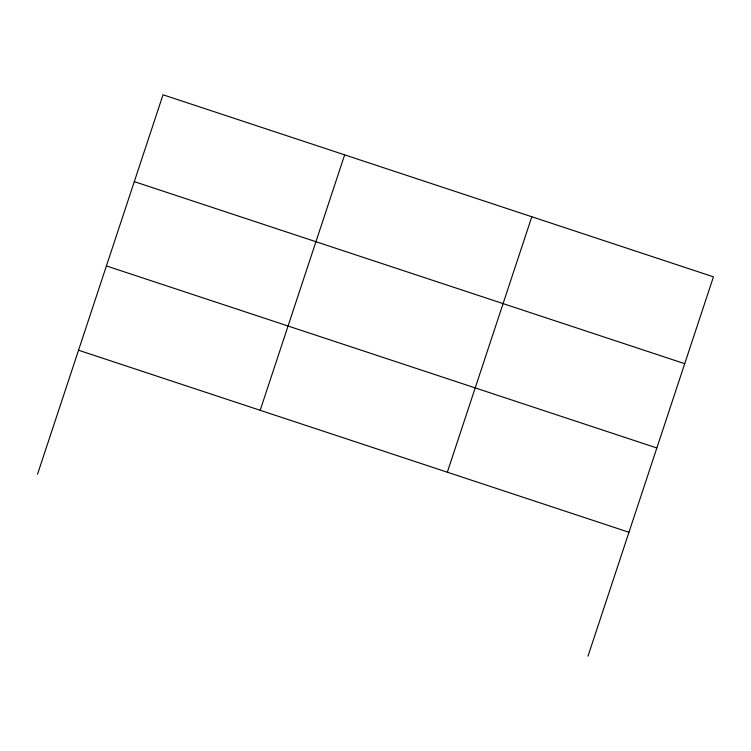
<?xml version="1.0" encoding="UTF-8"?>
<svg xmlns="http://www.w3.org/2000/svg" width="751" height="751" viewBox="0 0 751 751"><rect width="100%" height="100%" fill="white"/><g stroke="black" fill="none" stroke-linecap="round" stroke-linejoin="round"><path stroke-width="1.13" d="M37.55 474.172L163.023 94.786L713.45 276.828L587.977 656.214M260.184 410.299L344.662 154.866M447.333 472.201L531.811 216.757M134.298 181.639L684.724 363.681M106.417 265.938L656.853 447.971M78.536 350.229L628.972 532.271"/></g></svg>
